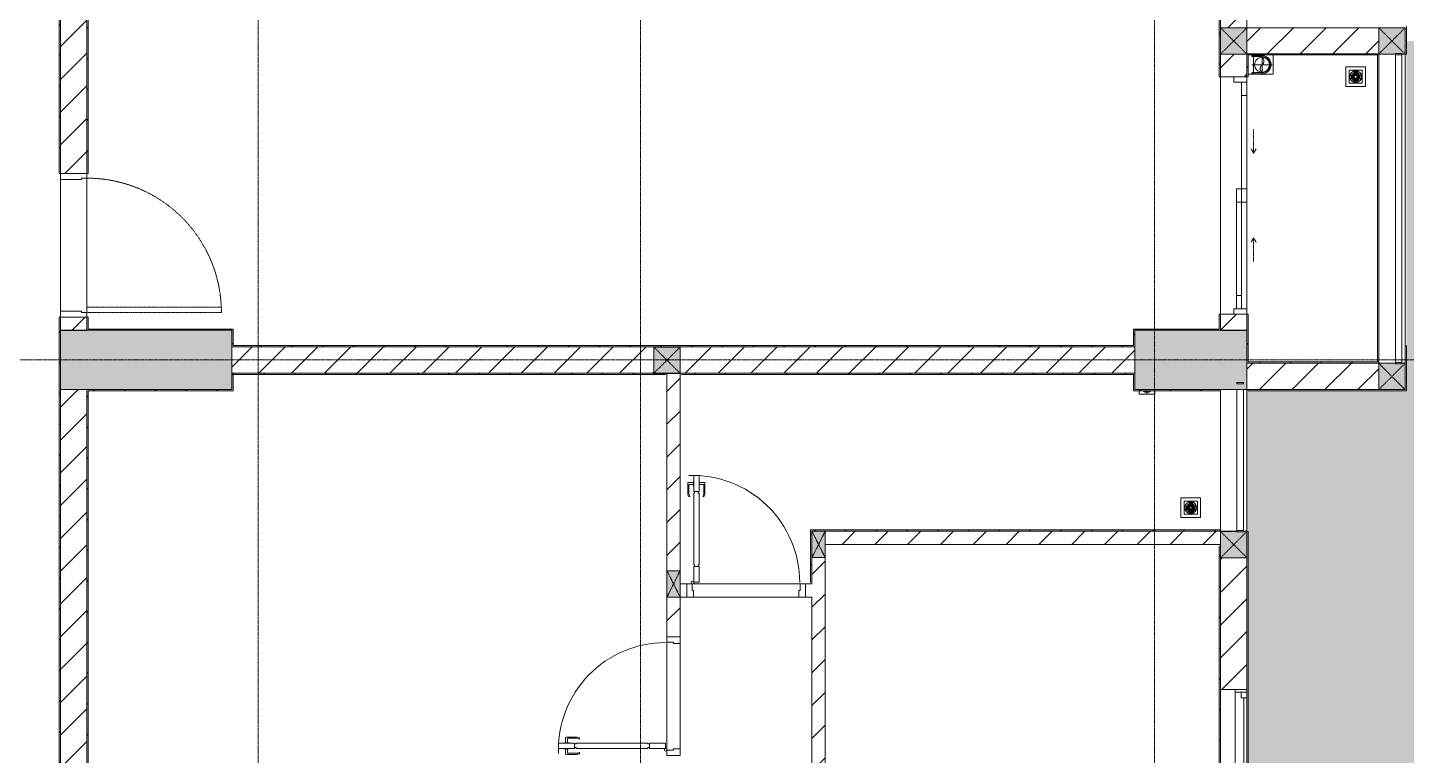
# Model space of a CAD drawing. Header units: millimetres. Extents: x 5359 to 218750, y -16347 to 109893.
# Drawn here: x 44202 to 54663, y 58735 to 64260 of the extents above; entities that cross this region are included whole.
import ezdxf

# ---------------------------------------------------------------- set-up
doc = ezdxf.new("R2010")
doc.units = ezdxf.units.MM
for name, pattern in [('Dash', [6, 3, -3]), ('Grid Line', [22.225, 12.7, -3.175, 3.175, -3.175]), ('IMPORT-CENTER _3_', [10.16, 6.35, -1.27, 1.27, -1.27]), ('NET VAN', [1.06, 0.53, -0.53])]:
    doc.linetypes.add(name, pattern=pattern)
for name, color, linetype, lineweight in [('0-1', 7, 'Continuous', 5), ('A-DETL-GENF-1', 9, 'Continuous', 9), ('A-DETL-GENF-2', 9, 'NET VAN', 9), ('A-DOOR', 31, 'Continuous', 9), ('A-DOOR-1', 9, 'Continuous', 9), ('A-DOOR-FRAM', 31, 'Continuous', 9), ('A-DOOR-HDLN', 31, 'Dash', 9), ('A-FLOR-1', 9, 'Continuous', 9), ('A-FLOR-HRAL', 11, 'Continuous', 9), ('A-FLOR-HRAL-1', 9, 'Continuous', 9), ('A-FLOR-PATT', 8, 'Continuous', 9), ('A-GLAZ', 151, 'Continuous', 9), ('A-WALL', 113, 'Continuous', 9), ('A-WALL-1', 53, 'Continuous', 18), ('A-WALL-2', 9, 'Continuous', 9), ('A-WALL-3', 113, 'Continuous', 18), ('A-WALL-PATT-1', 10, 'Continuous', 9), ('A-WALL-PATT-2', 9, 'Continuous', 9), ('A-WALL-PATT-3', 111, 'Continuous', 9), ('G-IMPT', 8, 'Continuous', 9), ('G-IMPT-1', 8, 'IMPORT-CENTER _3_', 9), ('I-WALL-1', 53, 'Continuous', 18), ('I-WALL-2', 9, 'Continuous', 9), ('I-WALL-3', 2, 'Continuous', 18), ('M-EQPM', 50, 'Continuous', 9), ('S-BEAM-1', 9, 'Continuous', 9), ('S-COLS', 52, 'Continuous', 9), ('S-COLS-1', 253, 'Continuous', 5), ('S-COLS-2', 53, 'Continuous', 18), ('S-COLS-3', 9, 'Continuous', 9), ('S-COLS-4', 52, 'Continuous', 18), ('S-COLS-5', 52, 'Dash', 9), ('S-COLS-HDLN', 52, 'Dash', 9), ('S-COLS-HDLN-1', 9, 'Dash', 9), ('S-GRID-1', 1, 'Grid Line', 9)]:
    doc.layers.add(name, color=color, linetype=linetype, lineweight=lineweight)
pattern_1 = [(45, (0, 0), (-124.4508, 124.4508), [])]
pattern_2 = [(45, (0, 0), (-116.67262, 116.67262), [])]

# ---------------------------------------------------------------- blocks, each defined once
blk = doc.blocks.new('NCV_TKTC_KET CAU_rvt-1-TKCS_MB ĐỊNH VỊ CỔNG-HÀNG RÀO')
at = {"layer": 'S-COLS-1'}
blk.add_hatch(color=256, dxfattribs=at).paths.add_polyline_path([(45753, 61512), (45753, 61962), (44453, 61962), (44453, 61512), (45303, 61512)])
h = blk.add_hatch(color=256, dxfattribs=at)
h.paths.add_polyline_path([(53453, 61512), (53453, 61962), (52603, 61962), (52603, 61512), (53428, 61512)])
h.paths.add_polyline_path([(53428, 61557), (53378, 61557), (53378, 61567), (53428, 61567)])
at = {"layer": 'A-FLOR-1'}
for p, q in [((49153, 60037), (49153, 61627)), ((53453, 60437), (53453, 61512)), ((53378, 60437), (53253, 60437)), ((53453, 60437), (53428, 60437)), ((49203, 60037), (49153, 60037)), ((50143, 60037), (50103, 60037))]:
    blk.add_line(p, q, dxfattribs=at)
at = {"layer": 'S-BEAM-1'}
blk.add_line((54653, 61712), (54653, 64059), dxfattribs=at)
at = {"layer": 'S-COLS-2'}
for p, q in [((44453, 61962), (44453, 61512)), ((45753, 61962), (44453, 61962)), ((45753, 61512), (45753, 61962)), ((52603, 61962), (52603, 61512)), ((53453, 61962), (52603, 61962)), ((53453, 61512), (53453, 61962)), ((44453, 61512), (45753, 61512)), ((52603, 61512), (53453, 61512))]:
    blk.add_line(p, q, dxfattribs=at)
blk = doc.blocks.new('DOOR_CW_01 CANH MO-PANEL KINH - DIW_01-900x2200-CỬA GỖ VÂN LAMINATE-553393-TKCS_MB ĐỊNH VỊ CỔNG-HÀNG RÀO')
at = {"layer": 'A-DETL-GENF-1'}
for p, q in [((-397, 872), (-357, 872)), ((-397, 752), (-397, 872)), ((-357, 872), (-357, 752)), ((-442, 737), (-442, 816)), ((-399, 820), (-438, 820)), ((-434, 800), (-434, 737)), ((-399, 804), (-430, 804)), ((-399, 832), (-397, 832)), ((-399, 792), (-399, 832)), ((-397, 792), (-399, 792)), ((-397, 792), (-397, 832)), ((-357, 752), (-397, 752)), ((-397, 738), (-391, 738)), ((-397, 738), (-397, 196)), ((-363, 752), (-391, 752)), ((-391, 752), (-391, 738)), ((-363, 738), (-363, 752)), ((-357, 738), (-363, 738)), ((-357, 792), (-357, 832)), ((-355, 832), (-357, 832)), ((-357, 792), (-355, 792)), ((-357, 196), (-357, 738)), ((-355, 792), (-355, 832)), ((-355, 820), (-316, 820)), ((-355, 804), (-324, 804)), ((-320, 800), (-320, 737)), ((-312, 737), (-312, 816)), ((-434, 711), (-427, 716)), ((-320, 711), (-327, 716)), ((-397, 196), (-391, 196)), ((-357, 182), (-397, 182)), ((-397, 182), (-397, 62)), ((-391, 196), (-391, 182)), ((-391, 182), (-363, 182)), ((-357, 196), (-363, 196)), ((-363, 182), (-363, 196)), ((-357, 62), (-357, 182)), ((-397, 62), (-357, 62))]:
    blk.add_line(p, q, dxfattribs=at)
blk.add_circle((-407, 60), 10, dxfattribs=at)
for centre, radius, start, end in [((-407, 60), 814, 360, 92), ((-438, 816), 4, 90, 180), ((-397, 737), 45, 180, 215), ((-430, 800), 4, 90, 180), ((-397, 737), 37, 180, 215), ((-357, 737), 37, 325, 0), ((-324, 800), 4, 360, 90), ((-357, 737), 45, 325, 0), ((-316, 816), 4, 0, 90)]:
    blk.add_arc(centre, radius, start, end, dxfattribs=at)
at = {"layer": 'A-DOOR-1'}
for p, q in [((-410, 50), (-450, 50)), ((-450, 50), (-450, -50)), ((-410, 0), (-410, 50)), ((-400, 0), (-410, 0)), ((-407, 50), (-382, 50)), ((-400, -50), (-400, 0)), ((410, 0), (400, 0)), ((400, 0), (400, -50)), ((450, 50), (410, 50)), ((410, 50), (410, 0)), ((450, -50), (450, 50)), ((-450, -50), (-400, -50)), ((400, -50), (450, -50))]:
    blk.add_line(p, q, dxfattribs=at)
blk = doc.blocks.new('Railing - 50 x 10mm-457210-TKCS_MB ĐỊNH VỊ CỔNG-HÀNG RÀO')
at = {"layer": 'A-FLOR-HRAL-1'}
for p, q in [((25, 5), (-25, 5)), ((-25, 5), (-25, -5)), ((25, -5), (25, 5)), ((-25, -5), (25, -5))]:
    blk.add_line(p, q, dxfattribs=at)
blk = doc.blocks.new('Railing - Railing-641413-TKCS_MB ĐỊNH VỊ CỔNG-HÀNG RÀO')
at = {"layer": 'A-FLOR-HRAL-1'}
for p, q in [((30469, 52251), (30469, 51181)), ((30519, 51181), (30519, 52251))]:
    blk.add_line(p, q, dxfattribs=at)
at = {"extrusion": (0, 0, -1), "zscale": -1}
for p in [(-30494, 52301), (-30494, 51176)]:
    blk.add_blockref('Railing - 50 x 10mm-457210-TKCS_MB ĐỊNH VỊ CỔNG-HÀNG RÀO', p, dxfattribs=at)
blk = doc.blocks.new('G1_SOF - BO TRU - 100x200-V26-TKCS_MB ĐỊNH VỊ CỔNG-HÀNG RÀO')
at = {"layer": 'S-COLS-3'}
blk.add_hatch(color=256, dxfattribs=at).paths.add_polyline_path([(-50, -100), (50, -100), (50, 100), (-50, 100)])
at = {"layer": 'S-COLS-2'}
for p, q in [((-50, 100), (50, 100)), ((-50, -100), (-50, 100)), ((50, 100), (50, -100)), ((50, -100), (-50, -100))]:
    blk.add_line(p, q, dxfattribs=at)
at = {"layer": 'S-COLS-HDLN-1'}
for p, q in [((50, -100), (-50, 100)), ((-50, -100), (50, 100))]:
    blk.add_line(p, q, dxfattribs=at)
blk = doc.blocks.new('DOOR_CW_01 CANH MO-PANEL KINH - DIG_01-900x2200-CỬA NHÔM KÍNH-400868-TKCS_MB ĐỊNH VỊ CỔNG-HÀNG RÀO')
at = {"layer": 'A-DETL-GENF-1'}
for p, q in [((-397, 872), (-357, 872)), ((-397, 752), (-397, 872)), ((-357, 872), (-357, 752)), ((-442, 737), (-442, 816)), ((-399, 820), (-438, 820)), ((-434, 800), (-434, 737)), ((-399, 804), (-430, 804)), ((-399, 832), (-397, 832)), ((-399, 792), (-399, 832)), ((-397, 792), (-399, 792)), ((-397, 792), (-397, 832)), ((-357, 752), (-397, 752)), ((-397, 738), (-391, 738)), ((-397, 738), (-397, 196)), ((-363, 752), (-391, 752)), ((-391, 752), (-391, 738)), ((-363, 738), (-363, 752)), ((-357, 738), (-363, 738)), ((-357, 792), (-357, 832)), ((-355, 832), (-357, 832)), ((-357, 792), (-355, 792)), ((-357, 196), (-357, 738)), ((-355, 792), (-355, 832)), ((-355, 820), (-316, 820)), ((-355, 804), (-324, 804)), ((-320, 800), (-320, 737)), ((-312, 737), (-312, 816)), ((-434, 711), (-427, 716)), ((-320, 711), (-327, 716)), ((-397, 196), (-391, 196)), ((-357, 182), (-397, 182)), ((-397, 182), (-397, 62)), ((-391, 196), (-391, 182)), ((-391, 182), (-363, 182)), ((-357, 196), (-363, 196)), ((-363, 182), (-363, 196)), ((-357, 62), (-357, 182)), ((-397, 62), (-357, 62))]:
    blk.add_line(p, q, dxfattribs=at)
blk.add_circle((-407, 60), 10, dxfattribs=at)
for centre, radius, start, end in [((-407, 60), 814, 360, 92), ((-438, 816), 4, 90, 180), ((-397, 737), 45, 180, 215), ((-430, 800), 4, 90, 180), ((-397, 737), 37, 180, 215), ((-357, 737), 37, 325, 0), ((-324, 800), 4, 360, 90), ((-357, 737), 45, 325, 0), ((-316, 816), 4, 0, 90)]:
    blk.add_arc(centre, radius, start, end, dxfattribs=at)
at = {"layer": 'A-DOOR-1'}
for p, q in [((-410, 50), (-450, 50)), ((-450, 50), (-450, -50)), ((-410, 0), (-410, 50)), ((-400, 0), (-410, 0)), ((-407, 50), (-382, 50)), ((-400, -50), (-400, 0)), ((410, 0), (400, 0)), ((400, 0), (400, -50)), ((450, 50), (410, 50)), ((410, 50), (410, 0)), ((450, -50), (450, 50)), ((-450, -50), (-400, -50)), ((400, -50), (450, -50))]:
    blk.add_line(p, q, dxfattribs=at)
blk = doc.blocks.new('NCV_TKTC_TANG 1_rvt-1-TKCS_MB ĐỊNH VỊ CỔNG-HÀNG RÀO')
at = {"layer": 'A-WALL-PATT-1'}
h = blk.add_hatch(dxfattribs=at)
h.set_pattern_fill('FP_2', color=256, style=0, pattern_type=2)
h.set_pattern_definition(pattern_1)
h.paths.add_polyline_path([(49103, 56837), (49153, 56837), (49153, 57635), (49053, 57635), (49053, 56837), (49064, 56837)])
h.paths.add_polyline_path([(49153, 58435), (49153, 58735), (49053, 58735), (49053, 58435), (49103, 58435)])
h.paths.add_polyline_path([(49053, 59635), (49153, 59635), (49153, 59937), (49053, 59937)])
h.paths.add_polyline_path([(49053, 60137), (49153, 60137), (49153, 61637), (49053, 61637), (49053, 60580)])
h = blk.add_hatch(dxfattribs=at)
h.set_pattern_fill('FP_2', color=256, style=0, pattern_type=2)
h.set_pattern_definition(pattern_1)
h.paths.add_polyline_path([(50253, 60337), (53253, 60337), (53253, 60437), (50253, 60437)])
h = blk.add_hatch(dxfattribs=at)
h.set_pattern_fill('FP_2', color=256, style=0, pattern_type=2)
h.set_pattern_definition(pattern_1)
h.paths.add_polyline_path([(50153, 57735), (50253, 57735), (50253, 60237), (50153, 60237), (50153, 58608)])
at = {"layer": 'A-WALL-PATT-2'}
h = blk.add_hatch(dxfattribs=at)
h.set_pattern_fill('FP_3', color=256, style=0, pattern_type=2)
h.set_pattern_definition(pattern_2)
h.paths.add_polyline_path([(44663, 61962), (44663, 62062), (44653, 62062), (44653, 61962)])
h.paths.add_polyline_path([(44653, 63152), (44663, 63152), (44663, 64837), (44653, 64837), (44653, 64525)])
h = blk.add_hatch(dxfattribs=at)
h.set_pattern_fill('FP_3', color=256, style=0, pattern_type=2)
h.set_pattern_definition(pattern_2)
h.paths.add_polyline_path([(53253, 61962), (53253, 62085), (53243, 62085), (53243, 61962)])
h.paths.add_polyline_path([(53243, 63885), (53253, 63885), (53253, 64827), (53243, 64827), (53243, 64032)])
h = blk.add_hatch(dxfattribs=at)
h.set_pattern_fill('FP_3', color=256, style=0, pattern_type=2)
h.set_pattern_definition(pattern_2)
h.paths.add_polyline_path([(53453, 61712), (53463, 61712), (53463, 62085), (53453, 62085)])
h.paths.add_polyline_path([(53463, 63885), (53463, 64062), (53453, 64062), (53453, 63885)])
h = blk.add_hatch(dxfattribs=at)
h.set_pattern_fill('FP_3', color=256, style=0, pattern_type=2)
h.set_pattern_definition(pattern_2)
h.paths.add_polyline_path([(53776, 64052), (54443, 64052), (54443, 64062), (53463, 64062), (53463, 64052)])
h = blk.add_hatch(dxfattribs=at)
h.set_pattern_fill('FP_3', color=256, style=0, pattern_type=2)
h.set_pattern_definition(pattern_2)
h.paths.add_polyline_path([(45763, 61962), (45763, 61972), (44663, 61972), (44663, 61962), (45753, 61962)])
h = blk.add_hatch(dxfattribs=at)
h.set_pattern_fill('FP_3', color=256, style=0, pattern_type=2)
h.set_pattern_definition(pattern_2)
h.paths.add_polyline_path([(45763, 61847), (45763, 61962), (45753, 61962), (45753, 61847)])
h = blk.add_hatch(dxfattribs=at)
h.set_pattern_fill('FP_3', color=256, style=0, pattern_type=2)
h.set_pattern_definition(pattern_2)
h.paths.add_polyline_path([(52592, 61962), (53243, 61962), (53243, 61972), (52592, 61972)])
h = blk.add_hatch(dxfattribs=at)
h.set_pattern_fill('FP_3', color=256, style=0, pattern_type=2)
h.set_pattern_definition(pattern_2)
h.paths.add_polyline_path([(52602, 61837), (52602, 61962), (52592, 61962), (52592, 61837)])
h = blk.add_hatch(dxfattribs=at)
h.set_pattern_fill('FP_3', color=256, style=0, pattern_type=2)
h.set_pattern_definition(pattern_2)
h.paths.add_polyline_path([(45753, 61837), (52592, 61837), (52592, 61847), (45753, 61847)])
h = blk.add_hatch(dxfattribs=at)
h.set_pattern_fill('FP_3', color=256, style=0, pattern_type=2)
h.set_pattern_definition(pattern_2)
h.paths.add_polyline_path([(53463, 61712), (54453, 61712), (54453, 61722), (53463, 61722)])
h = blk.add_hatch(dxfattribs=at)
h.set_pattern_fill('FP_3', color=256, style=0, pattern_type=2)
h.set_pattern_definition(pattern_2)
h.paths.add_polyline_path([(45763, 61627), (49053, 61627), (49053, 61637), (45753, 61637), (45753, 61627)])
h = blk.add_hatch(dxfattribs=at)
h.set_pattern_fill('FP_3', color=256, style=0, pattern_type=2)
h.set_pattern_definition(pattern_2)
h.paths.add_polyline_path([(45763, 61502), (45763, 61627), (45753, 61627), (45753, 61502)])
h = blk.add_hatch(dxfattribs=at)
h.set_pattern_fill('FP_3', color=256, style=0, pattern_type=2)
h.set_pattern_definition(pattern_2)
h.paths.add_polyline_path([(52593, 61627), (52603, 61627), (52603, 61637), (49153, 61637), (49153, 61627), (52566, 61627)])
h = blk.add_hatch(dxfattribs=at)
h.set_pattern_fill('FP_3', color=256, style=0, pattern_type=2)
h.set_pattern_definition(pattern_2)
h.paths.add_polyline_path([(44653, 58647), (44663, 58647), (44663, 61512), (44653, 61512), (44653, 60580)])
h = blk.add_hatch(dxfattribs=at)
h.set_pattern_fill('FP_3', color=256, style=0, pattern_type=2)
h.set_pattern_definition(pattern_2)
h.paths.add_polyline_path([(44663, 61502), (45753, 61502), (45753, 61512), (44663, 61512)])
h = blk.add_hatch(dxfattribs=at)
h.set_pattern_fill('FP_3', color=256, style=0, pattern_type=2)
h.set_pattern_definition(pattern_2)
h.paths.add_polyline_path([(53253, 61502), (53253, 61512), (52603, 61512), (52603, 61502)])
h = blk.add_hatch(dxfattribs=at)
h.set_pattern_fill('FP_3', color=256, style=0, pattern_type=2)
h.set_pattern_definition(pattern_2)
h.paths.add_polyline_path([(50145, 60037), (50153, 60037), (50153, 60447), (50143, 60447), (50143, 60037)])
h = blk.add_hatch(dxfattribs=at)
h.set_pattern_fill('FP_3', color=256, style=0, pattern_type=2)
h.set_pattern_definition(pattern_2)
h.paths.add_polyline_path([(50153, 60437), (53253, 60437), (53253, 60447), (50153, 60447)])
h = blk.add_hatch(dxfattribs=at)
h.set_pattern_fill('FP_3', color=256, style=0, pattern_type=2)
h.set_pattern_definition(pattern_2)
h.paths.add_polyline_path([(53253, 56737), (53253, 60327), (53243, 60327), (53243, 56737)])
at = {"layer": 'A-FLOR-1'}
for p, q in [((53253, 62085), (53253, 63885)), ((53253, 63885), (53253, 62085)), ((44453, 63107), (44453, 62107)), ((44653, 63117), (44653, 62097)), ((44653, 62097), (44653, 63117)), ((53453, 62125), (53453, 62935)), ((53253, 60327), (53253, 60337)), ((49153, 60037), (49203, 60037)), ((50063, 60037), (49243, 60037)), ((50103, 60037), (50143, 60037)), ((49203, 59937), (49153, 59937)), ((50053, 59937), (49253, 59937)), ((49253, 59937), (50053, 59937)), ((50153, 59937), (50103, 59937)), ((49053, 58775), (49053, 59594)), ((49153, 59585), (49153, 58785))]:
    blk.add_line(p, q, dxfattribs=at)
at = {"layer": 'A-WALL-1'}
for p, q in [((49153, 61637), (49053, 61637)), ((49053, 61637), (49053, 61627)), ((49153, 61627), (49153, 61637)), ((53253, 60337), (53253, 60437)), ((50253, 60337), (53253, 60337)), ((50153, 59937), (50153, 59927))]:
    blk.add_line(p, q, dxfattribs=at)
at = {"layer": 'A-WALL-2'}
for p, q in [((49053, 61627), (49053, 60137)), ((49153, 60137), (49153, 61627)), ((53453, 61512), (53453, 60437)), ((53253, 60447), (53253, 61502)), ((53253, 60437), (50253, 60437)), ((50253, 60437), (53253, 60437)), ((53253, 60437), (53378, 60437)), ((53428, 60437), (53453, 60437)), ((50153, 60237), (50153, 60037)), ((50153, 60037), (50153, 60237)), ((50253, 57735), (50253, 60237)), ((49053, 59937), (49053, 59635)), ((49153, 59635), (49153, 59937)), ((50153, 59927), (50153, 57735)), ((49053, 58775), (49053, 59594)), ((49153, 59585), (49153, 58785))]:
    blk.add_line(p, q, dxfattribs=at)
at = {"layer": 'I-WALL-1'}
for p, q in [((44653, 64837), (44653, 63152)), ((44663, 63152), (44663, 64827)), ((53243, 64827), (53243, 63885)), ((53253, 63885), (53253, 64827)), ((53453, 64062), (53453, 63885)), ((53463, 64062), (53453, 64062)), ((54443, 64062), (53463, 64062)), ((53463, 64052), (54443, 64052)), ((53463, 63885), (53463, 64052)), ((54443, 64052), (54443, 64062)), ((53243, 63885), (53253, 63885)), ((53453, 63885), (53463, 63885)), ((44653, 63152), (44663, 63152)), ((44663, 62062), (44653, 62062)), ((44653, 62062), (44653, 61962)), ((44663, 61972), (44663, 62062)), ((53243, 62085), (53243, 61972)), ((53253, 62085), (53243, 62085)), ((53253, 61962), (53253, 62085)), ((53453, 62085), (53453, 61712)), ((53463, 62085), (53453, 62085)), ((53463, 61722), (53463, 62085)), ((44653, 61962), (44663, 61962)), ((45763, 61972), (44663, 61972)), ((44663, 61962), (45753, 61962)), ((45753, 61962), (45753, 61847)), ((45763, 61962), (45763, 61972)), ((45763, 61847), (45763, 61962)), ((53243, 61972), (52592, 61972)), ((52592, 61972), (52592, 61962)), ((52592, 61962), (52592, 61847)), ((52602, 61962), (53243, 61962)), ((52602, 61837), (52602, 61962)), ((53243, 61962), (53253, 61962)), ((45753, 61847), (45753, 61837)), ((45753, 61837), (52592, 61837)), ((52592, 61847), (45763, 61847)), ((52592, 61837), (52602, 61837)), ((54453, 61722), (53463, 61722)), ((54453, 61712), (54453, 61722)), ((49053, 61637), (45753, 61637)), ((45753, 61637), (45753, 61627)), ((45753, 61627), (45753, 61512)), ((45763, 61627), (49043, 61627)), ((45763, 61502), (45763, 61627)), ((49053, 61627), (49053, 61637)), ((52603, 61637), (49153, 61637)), ((49153, 61637), (49153, 61627)), ((49163, 61627), (52593, 61627)), ((52593, 61627), (52593, 61502)), ((52603, 61627), (52603, 61637)), ((52603, 61512), (52603, 61627)), ((53453, 61712), (53463, 61712)), ((53463, 61712), (54453, 61712)), ((44663, 61512), (44653, 61512)), ((44653, 61512), (44653, 58647)), ((45753, 61512), (44663, 61512)), ((53253, 61512), (52603, 61512)), ((53253, 61502), (53253, 61512)), ((44663, 58647), (44663, 61502)), ((44663, 61502), (45753, 61502)), ((45753, 61502), (45763, 61502)), ((52593, 61502), (52603, 61502)), ((52603, 61502), (53253, 61502)), ((50143, 60447), (50143, 60047)), ((50153, 60447), (50143, 60447)), ((53253, 60447), (50153, 60447)), ((53253, 60437), (53253, 60447)), ((53243, 60327), (53243, 56747)), ((53253, 56737), (53253, 60327)), ((50143, 60037), (50153, 60037))]:
    blk.add_line(p, q, dxfattribs=at)
at = {"layer": 'I-WALL-2'}
for p, q in [((54443, 61722), (54443, 64052)), ((54453, 64059), (54453, 61722))]:
    blk.add_line(p, q, dxfattribs=at)
at = {"layer": 'A-DOOR-1'}
blk.add_blockref('DOOR_CW_01 CANH MO-PANEL KINH - DIG_01-900x2200-CỬA NHÔM KÍNH-400868-TKCS_MB ĐỊNH VỊ CỔNG-HÀNG RÀO', (49653, 59987), dxfattribs=at)
at = {"layer": 'A-DOOR-1', "rotation": 90.00000000000092}
blk.add_blockref('DOOR_CW_01 CANH MO-PANEL KINH - DIW_01-900x2200-CỬA GỖ VÂN LAMINATE-553393-TKCS_MB ĐỊNH VỊ CỔNG-HÀNG RÀO', (49103, 59185), dxfattribs=at)
at = {"layer": 'A-FLOR-HRAL-1'}
blk.add_blockref('Railing - Railing-641413-TKCS_MB ĐỊNH VỊ CỔNG-HÀNG RÀO', (22908, 9261), dxfattribs=at)
at = {"layer": 'S-COLS-3', "rotation": 180}
for p in [(50203, 60337), (49103, 60037)]:
    blk.add_blockref('G1_SOF - BO TRU - 100x200-V26-TKCS_MB ĐỊNH VỊ CỔNG-HÀNG RÀO', p, dxfattribs=at)
blk = doc.blocks.new('1_FAMILY RVT - W01-WxH 1400x1400xmm-389822-TKCS_MB ĐỊNH VỊ CỔNG-HÀNG RÀO')
at = {"layer": 'A-GLAZ'}
for p, q in [((248.4, 172.39), (299.2, 197.79)), ((248.4, 172.39), (299.2, 146.99)), ((248.4, 172.39), (451.6, 172.39)), ((-700, 96.19), (-700, -103.81)), ((700, 96.19), (-700, 96.19)), ((-700, 96.19), (-636.5, 96.19)), ((-700, 7.29), (-680.95, 7.29)), ((-680.95, 96.19), (-680.95, 7.29)), ((-636.5, 51.74), (-680.95, 51.74)), ((-680.95, 7.29), (-22.225, 7.29)), ((-636.5, 96.19), (-22.225, 96.19)), ((-636.5, 96.19), (-636.5, 51.74)), ((-636.5, 73.965), (-22.225, 73.965)), ((-22.225, 7.29), (-22.225, 96.19)), ((-22.225, 96.19), (22.225, 96.19)), ((22.225, 51.74), (-22.225, 51.74)), ((-22.225, 7.29), (22.225, 7.29)), ((22.225, 96.19), (680.95, 96.19)), ((22.225, 96.19), (22.225, 7.29)), ((22.225, 29.515), (636.5, 29.515)), ((22.225, 7.29), (636.5, 7.29)), ((636.5, 51.74), (636.5, 7.29)), ((680.95, 51.74), (636.5, 51.74)), ((636.5, 7.29), (700, 7.29)), ((680.95, 96.19), (700, 96.19)), ((680.95, 96.19), (680.95, 7.29)), ((700, -103.81), (700, 96.19)), ((-700, -103.81), (700, -103.81))]:
    blk.add_line(p, q, dxfattribs=at)
blk = doc.blocks.new('FD_05 - FD_05-1000x2200mm-835434-TKCS_MB ĐỊNH VỊ CỔNG-HÀNG RÀO')
at = {"layer": 'A-DETL-GENF-2'}
for p, q in [((470, 100), (470, 1120)), ((470, 1120), (510, 1120)), ((510, 1120), (510, 100)), ((510, 100), (470, 100))]:
    blk.add_line(p, q, dxfattribs=at)
blk.add_arc((510, 100), 1020, 92.2475, 180, dxfattribs=at)
at = {"layer": 'A-DOOR-FRAM'}
for p, q in [((-510, 100), (-545, 100)), ((-545, 100), (-545, -100)), ((-510, 60), (-510, 100)), ((-500, 60), (-510, 60)), ((-500, -100), (-500, 60)), ((510, 60), (500, 60)), ((500, 60), (500, -100)), ((545, 100), (510, 100)), ((510, 100), (510, 60)), ((545, -100), (545, 100)), ((-545, -100), (-500, -100)), ((500, -100), (545, -100))]:
    blk.add_line(p, q, dxfattribs=at)
blk = doc.blocks.new('DEG_02-DEG_03 - DEG_02B-1800x2400mm-CỬA ĐI 02 CÁNH TRƯỢT-2213204-TKCS_MB ĐỊNH VỊ CỔNG-HÀNG RÀO')
at = {"layer": 'A-DOOR'}
for p, q in [((-760, 100), (-860, 100)), ((-860, 100), (-860, 60)), ((-860, 60), (-760, 60)), ((-760, 60), (-760, 100)), ((-760, 100), (-50, 100)), ((-50, 60), (-760, 60)), ((50, 100), (-50, 100)), ((-50, 100), (-50, 60)), ((50, 60), (-50, 60)), ((-50, 60), (-50, 20)), ((-50, 60), (50, 60)), ((-50, 20), (50, 20)), ((50, 60), (50, 100)), ((50, 20), (50, 60)), ((50, 60), (760, 60)), ((760, 20), (50, 20)), ((860, 60), (760, 60)), ((760, 60), (760, 20)), ((760, 20), (860, 20)), ((860, 20), (860, 60))]:
    blk.add_line(p, q, dxfattribs=at)
at = {"layer": 'A-DOOR-FRAM'}
for p, q in [((-860, 100), (-900, 100)), ((-900, 100), (-900, 0)), ((-900, 0), (-860, 0)), ((-860, 0), (-860, 100)), ((900, 100), (860, 100)), ((860, 100), (860, 0)), ((860, 0), (900, 0)), ((900, 0), (900, 100))]:
    blk.add_line(p, q, dxfattribs=at)
at = {"layer": 'A-DOOR-HDLN'}
for p, q in [((-500, 151), (-320, 151)), ((-320, 151), (-355, 171)), ((-320, 151), (-355, 131)), ((320, 151), (355, 171)), ((320, 151), (355, 131)), ((500, 151), (320, 151))]:
    blk.add_line(p, q, dxfattribs=at)
blk = doc.blocks.new('Railing - 50 x 10mm-1251311-TKCS_MB ĐỊNH VỊ CỔNG-HÀNG RÀO')
at = {"layer": 'A-FLOR-HRAL'}
for p, q in [((25, 5), (-25, 5)), ((-25, 5), (-25, -5)), ((25, -5), (25, 5)), ((-25, -5), (25, -5))]:
    blk.add_line(p, q, dxfattribs=at)
blk = doc.blocks.new('Railing - Railing-1598472-TKCS_MB ĐỊNH VỊ CỔNG-HÀNG RÀO')
at = {"layer": 'A-FLOR-HRAL'}
for p, q in [((54579, 64054), (54579, 61717)), ((54629, 61717), (54629, 64054))]:
    blk.add_line(p, q, dxfattribs=at)
for p in [(54604, 64059), (54604, 61712)]:
    blk.add_blockref('Railing - 50 x 10mm-1251311-TKCS_MB ĐỊNH VỊ CỔNG-HÀNG RÀO', p)
blk = doc.blocks.new('TKTC_XREF_251221_MB TANG 1 - TKTC_XREF_260130_MB TANG 1_dwg_THU NUOC - THU NUOC-444531-TKCS_MB TẦNG 1-4202124-TKCS_MB ĐỊNH VỊ CỔNG-HÀNG RÀO')
at = {"layer": 'M-EQPM'}
for p, q in [((-23, 11), (41, 11)), ((41, 5), (-23, 5)), ((-11, 23), (28, 23)), ((28, 17), (-11, 17)), ((-1, 36), (19, 36)), ((19, 30), (-1, 30)), ((-23, -14), (41, -14)), ((41, -20), (-23, -20)), ((-11, -26), (28, -26)), ((28, -32), (-11, -32)), ((-1, -38), (19, -38)), ((19, -44), (-1, -44))]:
    blk.add_line(p, q, dxfattribs=at)
at = {"layer": 'M-EQPM', "flags": 128}
for points in [[(84, -79), (84, 71), (-66, 71), (-66, -79)], [(59, -54), (59, 46), (-41, 46), (-41, -54)]]:
    blk.add_lwpolyline(points, close=True, dxfattribs=at)
for points in [[(-23, -1), (1, -1), (1, -7), (-23, -7)], [(41, -7), (17, -7), (17, -1), (41, -1)]]:
    blk.add_lwpolyline(points, dxfattribs=at)
at = {"layer": 'M-EQPM'}
for centre, radius, start, end in [((9, -4), 45, 360, 180), ((9, -4), 45, 360, 180), ((-23, 8), 3, 90, 270), ((-11, 20), 3, 90, 270), ((-1, 33), 3, 90, 270), ((19, 33), 3, 270, 90), ((28, 20), 3, 270, 90), ((41, 8), 3, 270, 90), ((9, -4), 45, 180, 360), ((9, -4), 45, 180, 360), ((-23, -4), 3, 90, 270), ((-23, -17), 3, 90, 270), ((-11, -29), 3, 90, 270), ((-1, -41), 3, 90, 270), ((19, -41), 3, 270, 90), ((28, -29), 3, 270, 90), ((41, -4), 3, 270, 90), ((41, -17), 3, 270, 90)]:
    blk.add_arc(centre, radius, start, end, dxfattribs=at)
blk = doc.blocks.new('TKTC_XREF_251221_MB TANG 1 - TKTC_XREF_260130_MB TANG 1_dwg_CUM U_DN100-V145-TKCS_MB ĐỊNH VỊ CỔNG-HÀNG RÀO')
at = {"layer": 'G-IMPT'}
blk.add_hatch(color=256, dxfattribs=at).paths.add_polyline_path([(61, 0), (55, -21), (55, 24), (59, 16)])
for radius, start, end in [(57, 355.5131, 4.4869), (69, 329.5735, 30.4265), (61, 345.7326, 14.2674)]:
    blk.add_arc((0, 0), radius, start, end, dxfattribs=at)
blk = doc.blocks.new('TKTC_XREF_251221_MB TANG 1 - TKTC_XREF_260130_MB TANG 1_dwg_$cc-V146-TKCS_MB ĐỊNH VỊ CỔNG-HÀNG RÀO')
at = {"layer": 'G-IMPT-1'}
blk.add_line((-0.67, 0), (-0.47, 0), dxfattribs=at)
blk = doc.blocks.new('TKTC_XREF_251221_MB TANG 1 - TKTC_XREF_260130_MB TANG 1_dwg_CUM U_DN100-4202115-TKCS_MB ĐỊNH VỊ CỔNG-HÀNG RÀO')
at = {"layer": 'G-IMPT'}
blk.add_hatch(color=256, dxfattribs=at).paths.add_polyline_path([(0, -61), (0, -57), (15, -55), (28, -49), (40, -40), (49, -28), (55, -15), (57, 0), (55, 15), (49, 28), (40, 40), (28, 49), (15, 55), (0, 57), (0, 61), (16, 59), (38, 47), (43, 43), (53, 30), (59, 16), (61, 0), (59, -16), (53, -30), (43, -43), (30, -53), (16, -59)])
for p, q in [((-79, 67), (-79, 63)), ((-77, 67), (-77, 63)), ((-75, 67), (-75, 63)), ((-73, 69), (-73, 61)), ((-67, 68), (-72, 68)), ((-67, 62), (-72, 62)), ((-65, 69), (0, 69)), ((-79, -63), (-79, -67)), ((-77, -63), (-77, -67)), ((-75, -63), (-75, -67)), ((-73, -61), (-73, -69)), ((-67, -62), (-72, -62)), ((-67, -68), (-72, -68)), ((-65, -69), (0, -69))]:
    blk.add_line(p, q, dxfattribs=at)
at = {"layer": 'G-IMPT', "flags": 128}
for points in [[(-73, 68), (-78, 68), (-78, 62), (-73, 62)], [(-72, 59), (-67, 59), (-67, 71), (-72, 71)], [(-67, 71), (-67, 73), (-65, 73), (-65, 57), (-67, 57), (-67, 59)], [(-65, 61), (0, 61), (0, 57)], [(-73, -62), (-78, -62), (-78, -68), (-73, -68)], [(-72, -71), (-67, -71), (-67, -59), (-72, -59)], [(-67, -59), (-67, -57), (-65, -57), (-65, -73), (-67, -73), (-67, -71)], [(-65, -61), (0, -61), (0, -57)]]:
    blk.add_lwpolyline(points, dxfattribs=at)
at = {"layer": 'G-IMPT'}
for centre, radius, start, end in [((-78, 67), 0.96, 90, 180), ((-78, 63), 0.96, 180, 270), ((-71, 69), 1.56, 112.6199, 247.3801), ((-68, 65), 4.8, 143.1301, 216.8699), ((-71, 61), 1.56, 112.6199, 247.3801), ((0, 0), 69, 270, 90), ((0, 0), 61, 270, 90), ((0, 0), 57, 270, 90), ((-78, -63), 0.96, 90, 180), ((-78, -67), 0.96, 180, 270), ((-71, -61), 1.56, 112.6199, 247.3801), ((-68, -65), 4.8, 143.1301, 216.8699), ((-71, -69), 1.56, 112.6199, 247.3801)]:
    blk.add_arc(centre, radius, start, end, dxfattribs=at)
blk = doc.blocks.new('TKTC_XREF_251221_MB TANG 1 - TKTC_XREF_260130_MB TANG 1_dwg_$cc-V218-TKCS_MB ĐỊNH VỊ CỔNG-HÀNG RÀO')
at = {"layer": 'G-IMPT'}
blk.add_circle((0, 0), 0.5, dxfattribs=at)
for centre, radius, start, end in [((0, 0), 0.5, 90, 270), ((0.188, 0.25), 0.313, 126.8699, 233.1301), ((-0.188, -0.25), 0.313, 306.8699, 53.1301)]:
    blk.add_arc(centre, radius, start, end, dxfattribs=at)
at = {"layer": 'G-IMPT-1'}
for p, q in [((-0.673, 0), (0.673, 0)), ((0, -0.673), (0, 0.65))]:
    blk.add_line(p, q, dxfattribs=at)
blk = doc.blocks.new('TKTC_XREF_251221_MB TANG 1 - TKTC_XREF_260130_MB TANG 1_dwg-4202109-TKCS_MB ĐỊNH VỊ CỔNG-HÀNG RÀO')
at = {"layer": 'G-IMPT'}
for p, q in [((-149649, -337295), (-149649, -337440)), ((-150517, -339845), (-150517, -339870)), ((-149699, -340911), (-149699, -339835))]:
    blk.add_line(p, q, dxfattribs=at)
at = {"layer": 'G-IMPT', "flags": 128}
for points in [[(-149649, -337295), (-149649, -337440), (-149689, -337440)], [(-149649, -337440), (-149500, -337440), (-149500, -337295)], [(-150517, -339870), (-150397, -339870), (-150397, -339845)]]:
    blk.add_lwpolyline(points, dxfattribs=at)
at = {"extrusion": (0, 0, -1)}
for name, p, xscale, yscale, zscale, rotation in [('TKTC_XREF_251221_MB TANG 1 - TKTC_XREF_260130_MB TANG 1_dwg_CUM U_DN100-4202115-TKCS_MB ĐỊNH VỊ CỔNG-HÀNG RÀO', (149584, -337368), 0.9975000000000006, 0.9975000000000006, -0.9975000000000006, 180.000991338195), ('TKTC_XREF_251221_MB TANG 1 - TKTC_XREF_260130_MB TANG 1_dwg_$cc-V218-TKCS_MB ĐỊNH VỊ CỔNG-HÀNG RÀO', (149584, -337369), 113.7150000000073, 113.7150000000073, -113.7150000000073, 359.9990086636432), ('TKTC_XREF_251221_MB TANG 1 - TKTC_XREF_260130_MB TANG 1_dwg_CUM U_DN100-V145-TKCS_MB ĐỊNH VỊ CỔNG-HÀNG RÀO', (150457, -339801), 0.7894736842105242, 0.7894736842105242, -0.7894736842105242, 269.9999999984439)]:
    blk.add_blockref(name, p, dxfattribs=dict(at, xscale=xscale, yscale=yscale, zscale=zscale, rotation=rotation))
at = {"extrusion": (0, 0, -1), "zscale": -1}
for p in [(148865, -337456), (150116, -340727)]:
    blk.add_blockref('TKTC_XREF_251221_MB TANG 1 - TKTC_XREF_260130_MB TANG 1_dwg_THU NUOC - THU NUOC-444531-TKCS_MB TẦNG 1-4202124-TKCS_MB ĐỊNH VỊ CỔNG-HÀNG RÀO', p, dxfattribs=at)
at = {"xscale": 90.00000000005122, "yscale": 90.00000000005122, "zscale": 90.00000000005122, "rotation": 90.37402677993775}
blk.add_blockref('TKTC_XREF_251221_MB TANG 1 - TKTC_XREF_260130_MB TANG 1_dwg_$cc-V146-TKCS_MB ĐỊNH VỊ CỔNG-HÀNG RÀO', (-150459, -339803), dxfattribs=at)
blk = doc.blocks.new('TKTC_XREF_251221_MB TANG 1 - TKTC_XREF_251221_MB TANG 1-2038492-TKCS_MB ĐỊNH VỊ CỔNG-HÀNG RÀO')
blk.add_blockref('TKTC_XREF_251221_MB TANG 1 - TKTC_XREF_260130_MB TANG 1_dwg-4202109-TKCS_MB ĐỊNH VỊ CỔNG-HÀNG RÀO', (169499, 384110))
blk = doc.blocks.new('G1_SOF - BO TRU - 200x200-3050151-TKCS_MB ĐỊNH VỊ CỔNG-HÀNG RÀO')
at = {"layer": 'S-COLS-HDLN'}
for p, q in [((-100, 100), (100, -100)), ((100, 100), (-100, -100))]:
    blk.add_line(p, q, dxfattribs=at)

msp = doc.modelspace()

# ---------------------------------------------------------------- hatches: boundary and pattern name
at = {"layer": 'A-FLOR-PATT'}
h = msp.add_hatch(dxfattribs=at)
h.set_pattern_fill('FP_14', color=256, style=0, pattern_type=2)
h.set_pattern_definition([(0, (167.64, 11.2), (558.8, 558.8), [83.82, -16.764, 22.352, -16.764, -419.1]), (0, (167.64, 11.2), (558.8, 558.8), [-139.7, 83.82, -335.28]), (0, (139.7, 27.94), (558.8, 558.8), [55.88, -41.91, 83.82, -41.91, -335.28]), (0, (139.7, 27.94), (558.8, 558.8), [-223.52, 55.88, -279.4]), (0, (335.3, 251.46), (558.8, 558.8), [69.85, -27.94, 69.85, -391.16]), (0, (55.9, 363.2), (558.8, 558.8), [27.94, -55.88, 27.94, -447.04]), (90, (111.76, 363.2), (-558.8, 558.8), [50.292, -508.508]), (90, (279.4, 27.94), (-558.8, 558.8), [55.88, -502.92]), (90, (419.1, 251.46), (-558.8, 558.8), [55.88, -502.92]), (45, (352.04, 22.35), (0, 558.7996), [55.88, -734.383]), (135, (206.76, 22.35), (-558.7996, 0), [55.88, -734.383]), (63.435, (335.28, 25.15), (-0.0005, 558.8001), [55.88, -1193.635]), (75.964, (307.34, 27.94), (-0.00237, 558.80038), [55.88, -2248.111]), (75.964, (447.04, 251.46), (-0.00237, 558.80038), [44.704, -2259.287]), (75.964, (122.94, 363.22), (-0.00237, 558.80038), [39.116, -2264.875]), (104.036, (251.46, 27.94), (0.00237, 558.80038), [55.88, -2248.111]), (104.036, (391.16, 251.46), (0.00237, 558.80038), [44.704, -2259.287]), (104.036, (100.58, 363.22), (0.00237, 558.80038), [39.116, -2264.875]), (116.565, (223.52, 25.15), (0.0005, 558.8001), [55.88, -1193.634])])
h.paths.add_polyline_path([(58617.9, 53421.9), (60142.5, 53421.9), (60143.5, 55396.3), (60152.5, 55396.3), (60152.5, 55386.3), (62152.6, 55386.3), (62152.6, 55396.3), (62264.5, 55404), (62363.6, 55422.4), (62460.7, 55452.1), (62556.4, 55494.2), (62631.4, 55536.5), (62713.7, 55596.1), (62789, 55664.9), (62859.7, 55747.3), (62914.6, 55828.1), (62954.4, 55900.2), (62992.6, 55992.4), (63020.3, 56088.3), (63037, 56186.7), (63042.6, 56286.3), (63042.1, 61272.4), (63034.9, 61462.3), (63015.3, 61651.4), (62983.2, 61838.9), (62938.5, 62025), (62881.4, 62208.3), (62811.9, 62388), (62731.2, 62561.6), (62635.7, 62735.2), (62551.3, 62870.1), (62422.4, 63045.9), (62319, 63170.9), (62188.6, 63309.2), (62048.9, 63438.9), (61900.8, 63559.3), (61744.8, 63669.8), (61581.4, 63770.1), (61411, 63859.5), (61234, 63937.8), (61050.3, 64004.7), (60898.6, 64050.6), (60714.7, 64093.3), (60528.6, 64124), (60340.9, 64142.4), (60152.6, 64148.6), (60152.6, 64158.6), (54662.6, 64158.6), (54661.5, 61501.9), (53462.6, 61501.9), (53462.6, 61511.9), (53452.6, 61511.9), (53452.7, 60435.3), (53462.6, 60435.3), (53463.1, 56843.3), (54662.6, 56843.3), (54662.6, 53421.9), (54680.5, 53421.9)])
at = {"layer": 'A-WALL-PATT-3'}
h = msp.add_hatch(dxfattribs=at)
h.set_pattern_fill('FP_32', color=256, style=0, pattern_type=2)
h.set_pattern_definition(pattern_2)
h.paths.add_polyline_path([(44452.6, 49151.9), (44452.6, 51761.9), (44442.6, 51761.9), (44442.6, 49151.9)])
h.paths.add_polyline_path([(44442.6, 52751.9), (44452.6, 52751.9), (44452.6, 53861.9), (44442.6, 53861.9), (44442.6, 52757.8)])
h.paths.add_polyline_path([(44442.6, 54951.9), (44452.6, 54951.9), (44452.6, 62061.9), (44442.6, 62061.9), (44442.6, 56635.3)])
h.paths.add_polyline_path([(44452.6, 63151.9), (44452.6, 63151.9), (44452.6, 70111.9), (44442.6, 70111.9), (44442.6, 63151.9)])
h = msp.add_hatch(dxfattribs=at)
h.set_pattern_fill('FP_1', color=256, style=0, pattern_type=2)
h.set_pattern_definition(pattern_1)
h.paths.add_polyline_path([(44452.6, 61961.9), (44652.6, 61961.9), (44652.6, 62061.9), (44452.6, 62061.9)])
h.paths.add_polyline_path([(44612.6, 63151.9), (44652.6, 63151.9), (44652.6, 64835.3), (44452.6, 64835.3), (44452.6, 63151.9)])
h.paths.add_polyline_path([(44452.6, 65035.3), (44652.6, 65035.3), (44652.6, 69761.9), (44452.6, 69761.9), (44452.6, 65511.5)])
h = msp.add_hatch(dxfattribs=at)
h.set_pattern_fill('FP_1', color=256, style=0, pattern_type=2)
h.set_pattern_definition(pattern_1)
h.paths.add_polyline_path([(53452.6, 64258.6), (53452.6, 66035.3), (53252.6, 66035.3), (53252.6, 64258.6)])
h.paths.add_polyline_path([(53252.6, 67435.3), (53452.6, 67435.3), (53452.6, 68435.3), (53252.6, 68435.3)])
h = msp.add_hatch(dxfattribs=at)
h.set_pattern_fill('FP_1', color=256, style=0, pattern_type=2)
h.set_pattern_definition(pattern_1)
h.paths.add_polyline_path([(53452.6, 64058.6), (54452.6, 64058.6), (54452.6, 64258.6), (53452.6, 64258.6)])
h = msp.add_hatch(dxfattribs=at)
h.set_pattern_fill('FP_1', color=256, style=0, pattern_type=2)
h.set_pattern_definition(pattern_1)
h.paths.add_polyline_path([(53452.6, 61961.9), (53452.6, 62085.3), (53252.6, 62085.3), (53252.6, 61961.9), (53352.6, 61961.9)])
h.paths.add_polyline_path([(53452.6, 63885.3), (53452.6, 64058.6), (53252.6, 64058.6), (53252.6, 63885.3), (53352.6, 63885.3)])
h = msp.add_hatch(dxfattribs=at)
h.set_pattern_fill('FP_1', color=256, style=0, pattern_type=2)
h.set_pattern_definition(pattern_1)
h.paths.add_polyline_path([(45752.6, 61636.9), (48952.9, 61636.9), (48952.9, 61835.3), (49152.9, 61835.3), (49152.9, 61636.9), (52602.6, 61636.9), (52602.6, 61836.9), (45752.6, 61836.9)])
h = msp.add_hatch(dxfattribs=at)
h.set_pattern_fill('FP_1', color=256, style=0, pattern_type=2)
h.set_pattern_definition(pattern_1)
h.paths.add_polyline_path([(53452.6, 61511.9), (54452.6, 61511.9), (54452.6, 61711.9), (53452.6, 61711.9), (53452.6, 61566.5)])
h = msp.add_hatch(dxfattribs=at)
h.set_pattern_fill('FP_1', color=256, style=0, pattern_type=2)
h.set_pattern_definition(pattern_1)
h.paths.add_polyline_path([(44612.6, 53711.9), (44652.6, 53711.9), (44652.6, 53861.9), (44452.6, 53861.9), (44452.6, 53711.9)])
h.paths.add_polyline_path([(44452.6, 54951.9), (44652.6, 54951.9), (44652.6, 56635.3), (44452.6, 56635.3)])
h.paths.add_polyline_path([(44452.6, 56835.3), (44652.6, 56835.3), (44652.6, 61511.9), (44452.6, 61511.9), (44452.6, 57621.5)])
h = msp.add_hatch(dxfattribs=at)
h.set_pattern_fill('FP_1', color=256, style=0, pattern_type=2)
h.set_pattern_definition(pattern_1)
h.paths.add_polyline_path([(53452.6, 56833.3), (53452.6, 57835.3), (53252.6, 57835.3), (53252.6, 56833.3)])
h.paths.add_polyline_path([(53452.6, 59235.3), (53452.6, 60235.3), (53252.6, 60235.3), (53252.6, 59235.3), (53311.4, 59235.3)])
at = {"layer": 'S-COLS-1'}
for points in [[(53252.6, 64058.6), (53452.6, 64058.6), (53452.6, 64258.6), (53252.6, 64258.6)], [(54652.6, 64058.6), (54652.6, 64258.6), (54452.6, 64258.6), (54452.6, 64058.6), (54578.6, 64058.6), (54578.6, 64063.6), (54628.6, 64063.6), (54628.6, 64058.6)], [(49152.9, 61635.3), (49152.9, 61835.3), (48952.9, 61835.3), (48952.9, 61635.3)], [(54628.6, 61511.9), (54652.6, 61511.9), (54652.6, 61711.9), (54628.6, 61711.9), (54628.6, 61706.9), (54578.6, 61706.9), (54578.6, 61711.9), (54452.6, 61711.9), (54452.6, 61511.9), (54578.6, 61511.9)], [(53427.6, 60235.3), (53452.7, 60235.3), (53452.7, 60435.3), (53427.6, 60435.3), (53427.6, 60431.9), (53377.6, 60431.9), (53377.6, 60435.3), (53252.7, 60435.3), (53252.7, 60235.3), (53377.6, 60235.3)]]:
    msp.add_hatch(color=256, dxfattribs=at).paths.add_polyline_path(points)

# ---------------------------------------------------------------- linework, layer by layer
at = {"layer": 'A-WALL'}
for p, q in [((53452.6, 66035.3), (53452.6, 64058.6)), ((44452.6, 64835.3), (44452.6, 63151.9)), ((44452.6, 63151.9), (44452.6, 64835.3)), ((53252.6, 64258.6), (53452.6, 64258.6)), ((54452.6, 64058.6), (54452.6, 64258.6)), ((53452.6, 64058.6), (53252.6, 64058.6)), ((54652.6, 61845.3), (54652.6, 64058.6)), ((53252.6, 62085.3), (53252.6, 63885.3)), ((44452.6, 62106.9), (44452.6, 63106.9)), ((44652.6, 63116.9), (44652.6, 62096.9)), ((53452.6, 62935.3), (53452.6, 62125.3)), ((44452.6, 62061.9), (44452.6, 61961.9)), ((44452.6, 61961.9), (44452.6, 62061.9)), ((48952.9, 61636.9), (48952.9, 61835.3)), ((48952.9, 61835.3), (49152.9, 61835.3)), ((49152.9, 61835.3), (49152.9, 61636.9)), ((54452.6, 61511.9), (54452.6, 61711.9)), ((44452.6, 61511.9), (44452.6, 56835.3)), ((44452.6, 56835.3), (44452.6, 61511.9)), ((53462.6, 61511.9), (54452.6, 61511.9)), ((53452.6, 60235.3), (53252.6, 60235.3)), ((53452.6, 59235.3), (53452.6, 60235.3))]:
    msp.add_line(p, q, dxfattribs=at)
at = {"layer": 'A-WALL-3'}
for p, q in [((53252.6, 66035.3), (53252.6, 64258.6)), ((44652.6, 63151.9), (44652.6, 64835.3)), ((53452.6, 64258.6), (54652.6, 64258.6)), ((54652.6, 64258.6), (54652.6, 64058.6)), ((54662.6, 64058.6), (54662.6, 64268.6)), ((53252.6, 64058.6), (53252.6, 63885.3)), ((53452.6, 64058.6), (54452.6, 64058.6)), ((53452.6, 63885.3), (53452.6, 64058.6)), ((54652.6, 64058.6), (54662.6, 64058.6)), ((53252.6, 63885.3), (53352.6, 63885.3)), ((44652.6, 61961.9), (44652.6, 62061.9)), ((53252.6, 62085.3), (53252.6, 61961.9)), ((53352.6, 62085.3), (53252.6, 62085.3)), ((53452.6, 61961.9), (53452.6, 62085.3)), ((44452.6, 61961.9), (44652.6, 61961.9)), ((53252.6, 61961.9), (53452.6, 61961.9)), ((52602.6, 61836.9), (45752.6, 61836.9)), ((45752.6, 61836.9), (45752.6, 61636.9)), ((52602.6, 61636.9), (52602.6, 61836.9)), ((54662.6, 61845.3), (54652.6, 61845.3)), ((54652.6, 61845.3), (54652.6, 61511.9)), ((54662.6, 61501.9), (54662.6, 61845.3)), ((45752.6, 61636.9), (48952.9, 61636.9)), ((49152.9, 61636.9), (52602.6, 61636.9)), ((54452.6, 61711.9), (53452.6, 61711.9)), ((53452.6, 61711.9), (53452.6, 61511.9)), ((44652.6, 61511.9), (44452.6, 61511.9)), ((44652.6, 56835.3), (44652.6, 61511.9)), ((53452.6, 61511.9), (53462.6, 61511.9)), ((53462.6, 61511.9), (53462.6, 61501.9)), ((54652.6, 61511.9), (54452.6, 61511.9)), ((53462.6, 61501.9), (54662.6, 61501.9)), ((53452.6, 60435.3), (53452.6, 60235.3)), ((53462.6, 60435.3), (53452.6, 60435.3)), ((53462.6, 56843.3), (53462.6, 60435.3)), ((53252.6, 60235.3), (53252.6, 59235.3))]:
    msp.add_line(p, q, dxfattribs=at)
at = {"layer": 'I-WALL-3'}
for p, q in [((44442.6, 70111.9), (44442.6, 63151.9)), ((44442.6, 63151.9), (44452.6, 63151.9)), ((44442.6, 62061.9), (44442.6, 54951.9)), ((44452.6, 62061.9), (44442.6, 62061.9)), ((44452.6, 61511.9), (44452.6, 61961.9))]:
    msp.add_line(p, q, dxfattribs=at)
at = {"layer": 'S-COLS'}
for p, q in [((53452.6, 64258.6), (53252.6, 64258.6)), ((53452.6, 64058.6), (53452.6, 64258.6)), ((54452.6, 64258.6), (54452.6, 64058.6)), ((53252.6, 64058.6), (53452.6, 64058.6)), ((49152.9, 61835.3), (48952.9, 61835.3)), ((48952.9, 61835.3), (48952.9, 61636.9)), ((49152.9, 61636.9), (49152.9, 61835.3)), ((54452.6, 61711.9), (54452.6, 61511.9)), ((53252.7, 60235.3), (53452.7, 60235.3))]:
    msp.add_line(p, q, dxfattribs=at)
at = {"layer": 'S-COLS-4'}
for p, q in [((53252.6, 64258.6), (53252.6, 64058.6)), ((54652.6, 64258.6), (54452.6, 64258.6)), ((54652.6, 64058.6), (54652.6, 64258.6)), ((54452.6, 64058.6), (54578.6, 64058.6)), ((54628.6, 64058.6), (54652.6, 64058.6)), ((48952.9, 61636.9), (48952.9, 61635.3)), ((48952.9, 61635.3), (49152.9, 61635.3)), ((49152.9, 61635.3), (49152.9, 61636.9)), ((54578.6, 61711.9), (54452.6, 61711.9)), ((54652.6, 61711.9), (54628.6, 61711.9)), ((54652.6, 61511.9), (54652.6, 61711.9)), ((54452.6, 61511.9), (54652.6, 61511.9)), ((53377.6, 60435.3), (53252.7, 60435.3)), ((53252.7, 60435.3), (53252.7, 60235.3)), ((53452.7, 60435.3), (53427.6, 60435.3)), ((53452.7, 60235.3), (53452.7, 60435.3))]:
    msp.add_line(p, q, dxfattribs=at)
at = {"layer": 'S-GRID-1'}
for p, q in [((44452.6, 13102.5), (44452.6, 80482.7)), ((45952.6, 13102.5), (45952.6, 80482.7)), ((48852.6, 13102.5), (48852.6, 80482.7)), ((52752.6, 13102.5), (52752.6, 80482.7)), ((135474.6, 61736.9), (24837.1, 61736.9))]:
    msp.add_line(p, q, dxfattribs=at)

# ---------------------------------------------------------------- block references
at = {"layer": '0-1'}
for name in ['NCV_TKTC_KET CAU_rvt-1-TKCS_MB ĐỊNH VỊ CỔNG-HÀNG RÀO', 'NCV_TKTC_TANG 1_rvt-1-TKCS_MB ĐỊNH VỊ CỔNG-HÀNG RÀO']:
    msp.add_blockref(name, (0, 0), dxfattribs=at)
at = {"layer": 'A-DOOR', "rotation": 269.9999999999999}
for name, p in [('DEG_02-DEG_03 - DEG_02B-1800x2400mm-CỬA ĐI 02 CÁNH TRƯỢT-2213204-TKCS_MB ĐỊNH VỊ CỔNG-HÀNG RÀO', (53352.6, 62985.3)), ('FD_05 - FD_05-1000x2200mm-835434-TKCS_MB ĐỊNH VỊ CỔNG-HÀNG RÀO', (44552.6, 62606.9))]:
    msp.add_blockref(name, p, dxfattribs=at)
at = {"layer": 'A-FLOR-HRAL'}
msp.add_blockref('Railing - Railing-1598472-TKCS_MB ĐỊNH VỊ CỔNG-HÀNG RÀO', (0, 0), dxfattribs=at)
at = {"layer": 'A-GLAZ', "rotation": 269.9999999999999}
msp.add_blockref('1_FAMILY RVT - W01-WxH 1400x1400xmm-389822-TKCS_MB ĐỊNH VỊ CỔNG-HÀNG RÀO', (53356.4, 58535.3), dxfattribs=at)
at = {"layer": 'M-EQPM'}
msp.add_blockref('TKTC_XREF_251221_MB TANG 1 - TKTC_XREF_251221_MB TANG 1-2038492-TKCS_MB ĐỊNH VỊ CỔNG-HÀNG RÀO', (33652.6, 17236.9), dxfattribs=at)
at = {"layer": 'S-COLS-5'}
for p in [(53352.6, 64158.6), (54552.6, 64158.6), (49052.9, 61735.3), (54552.6, 61611.9), (53352.7, 60335.3)]:
    msp.add_blockref('G1_SOF - BO TRU - 200x200-3050151-TKCS_MB ĐỊNH VỊ CỔNG-HÀNG RÀO', p, dxfattribs=at)

doc.saveas('drawing.dxf')
